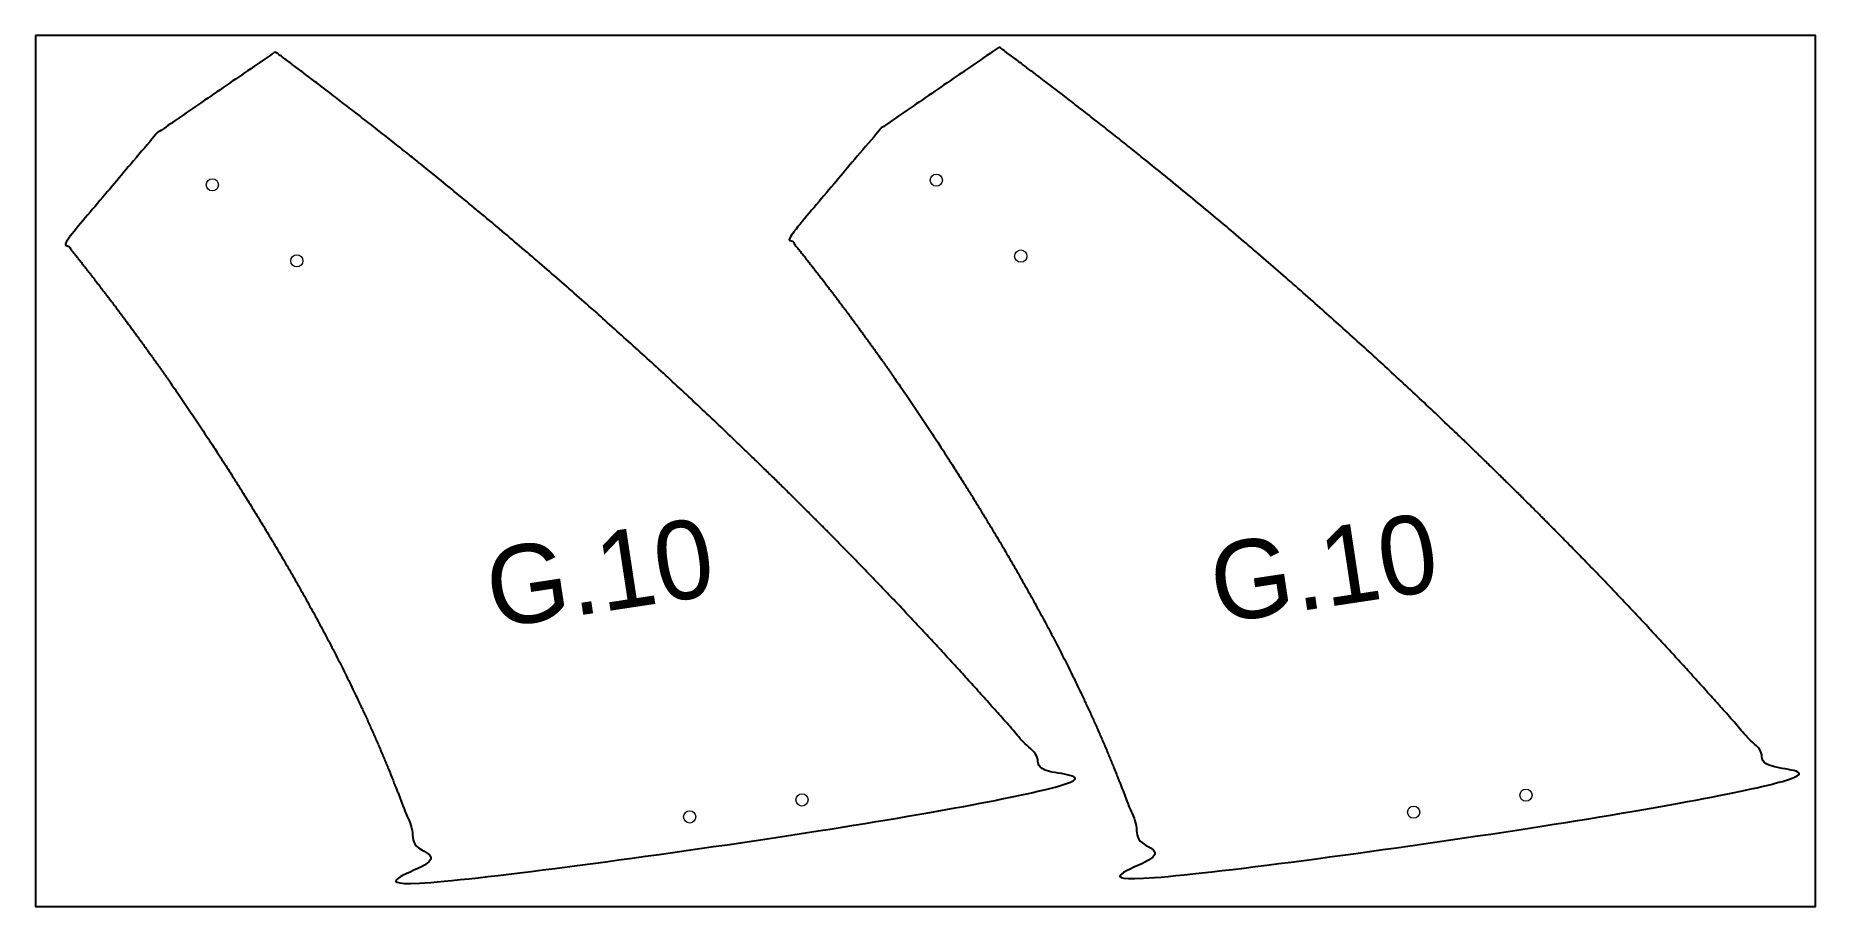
# Model space of a CAD drawing. Header units: inches. Extents: x 7.3 to 101.4, y 4.1 to 50.1.
import ezdxf

# ---------------------------------------------------------------- set-up
doc = ezdxf.new("R2010")
doc.units = ezdxf.units.IN
doc.header["$MEASUREMENT"] = 0
doc.layers.add('Annotation', color=7, linetype='Continuous', lineweight=9)
doc.layers.add('Drilling', color=3, linetype='Continuous', lineweight=13)
doc.layers.add('Cut Sheet', color=1, linetype='Continuous')
doc.styles.add('Tw Cen MT', font='')
doc.styles.get('Tw Cen MT').set_extended_font_data('Tw Cen MT')

msp = doc.modelspace()

# ---------------------------------------------------------------- linework, layer by layer
for points in [[(19.987, 49.288), (22.969, 47.076), (31.629, 40.349), (43.701, 29.594), (54.499, 18.544), (59.901, 12.388), (61.88, 10.127), (50.694, 8.436), (39.508, 6.744), (28.322, 5.053), (27.515, 7.35), (25.08, 14.197), (19.598, 24.233), (13.621, 33.164), (10.004, 37.845), (8.877, 39.245), (10.474, 41.134), (12.071, 43.023), (13.668, 44.912), (13.726, 44.981), (13.793, 45.041), (13.867, 45.091), (15.907, 46.49), (17.947, 47.889), (19.987, 49.288)], [(58.224, 49.54), (61.206, 47.328), (69.866, 40.601), (81.938, 29.846), (92.737, 18.796), (98.138, 12.64), (100.117, 10.379), (88.931, 8.688), (77.745, 6.997), (66.559, 5.306), (65.752, 7.603), (63.317, 14.449), (57.836, 24.486), (51.858, 33.417), (48.241, 38.097), (47.114, 39.498), (48.711, 41.387), (50.309, 43.276), (51.906, 45.165), (51.964, 45.233), (52.03, 45.293), (52.104, 45.344), (54.144, 46.742), (56.184, 48.141), (58.224, 49.54)]]:
    msp.add_rational_spline(points, [1, 1, 1, 1, 1, 1, 1, 1, 1, 1, 1, 1, 1, 1, 1, 1, 1, 1, 1, 0.994028348767, 0.994028348767, 1, 1, 1, 1], degree=3, knots=[0, 0, 0, 0, 11.135851, 32.886982, 48.441689, 57.454666, 57.454666, 57.454666, 58.454666, 58.454666, 58.454666, 65.753138, 80.23952, 92.58685, 97.978569, 97.978569, 97.978569, 98.978569, 98.978569, 98.978569, 99.246463, 99.246463, 99.246463, 100.246463, 100.246463, 100.246463, 100.246463])
at = {"layer": 'Cut Sheet'}
msp.add_lwpolyline([(7.327, 50.145), (7.327, 4.145), (101.327, 4.145), (101.327, 50.145)], close=True, dxfattribs=at)
at = {"layer": 'Drilling'}
for centre in [(16.662, 42.26), (54.899, 42.512), (21.122, 38.246), (59.359, 38.498), (47.805, 9.769), (80.11, 9.124), (86.043, 10.021), (41.873, 8.872)]:
    msp.add_circle(centre, 0.322, dxfattribs=at)

# ---------------------------------------------------------------- texts
at = {"layer": 'Annotation', "color": 7, "char_height": 7, "attachment_point": 7, "rotation": 8.59737, "line_spacing_factor": 0.481418, "style": 'Tw Cen MT'}
for insert in [(31.492, 18.77), (69.73, 19.022)]:
    msp.add_mtext('{\\H0.59259x;G.10}', dxfattribs=dict(at, insert=insert))

doc.saveas('drawing.dxf')
